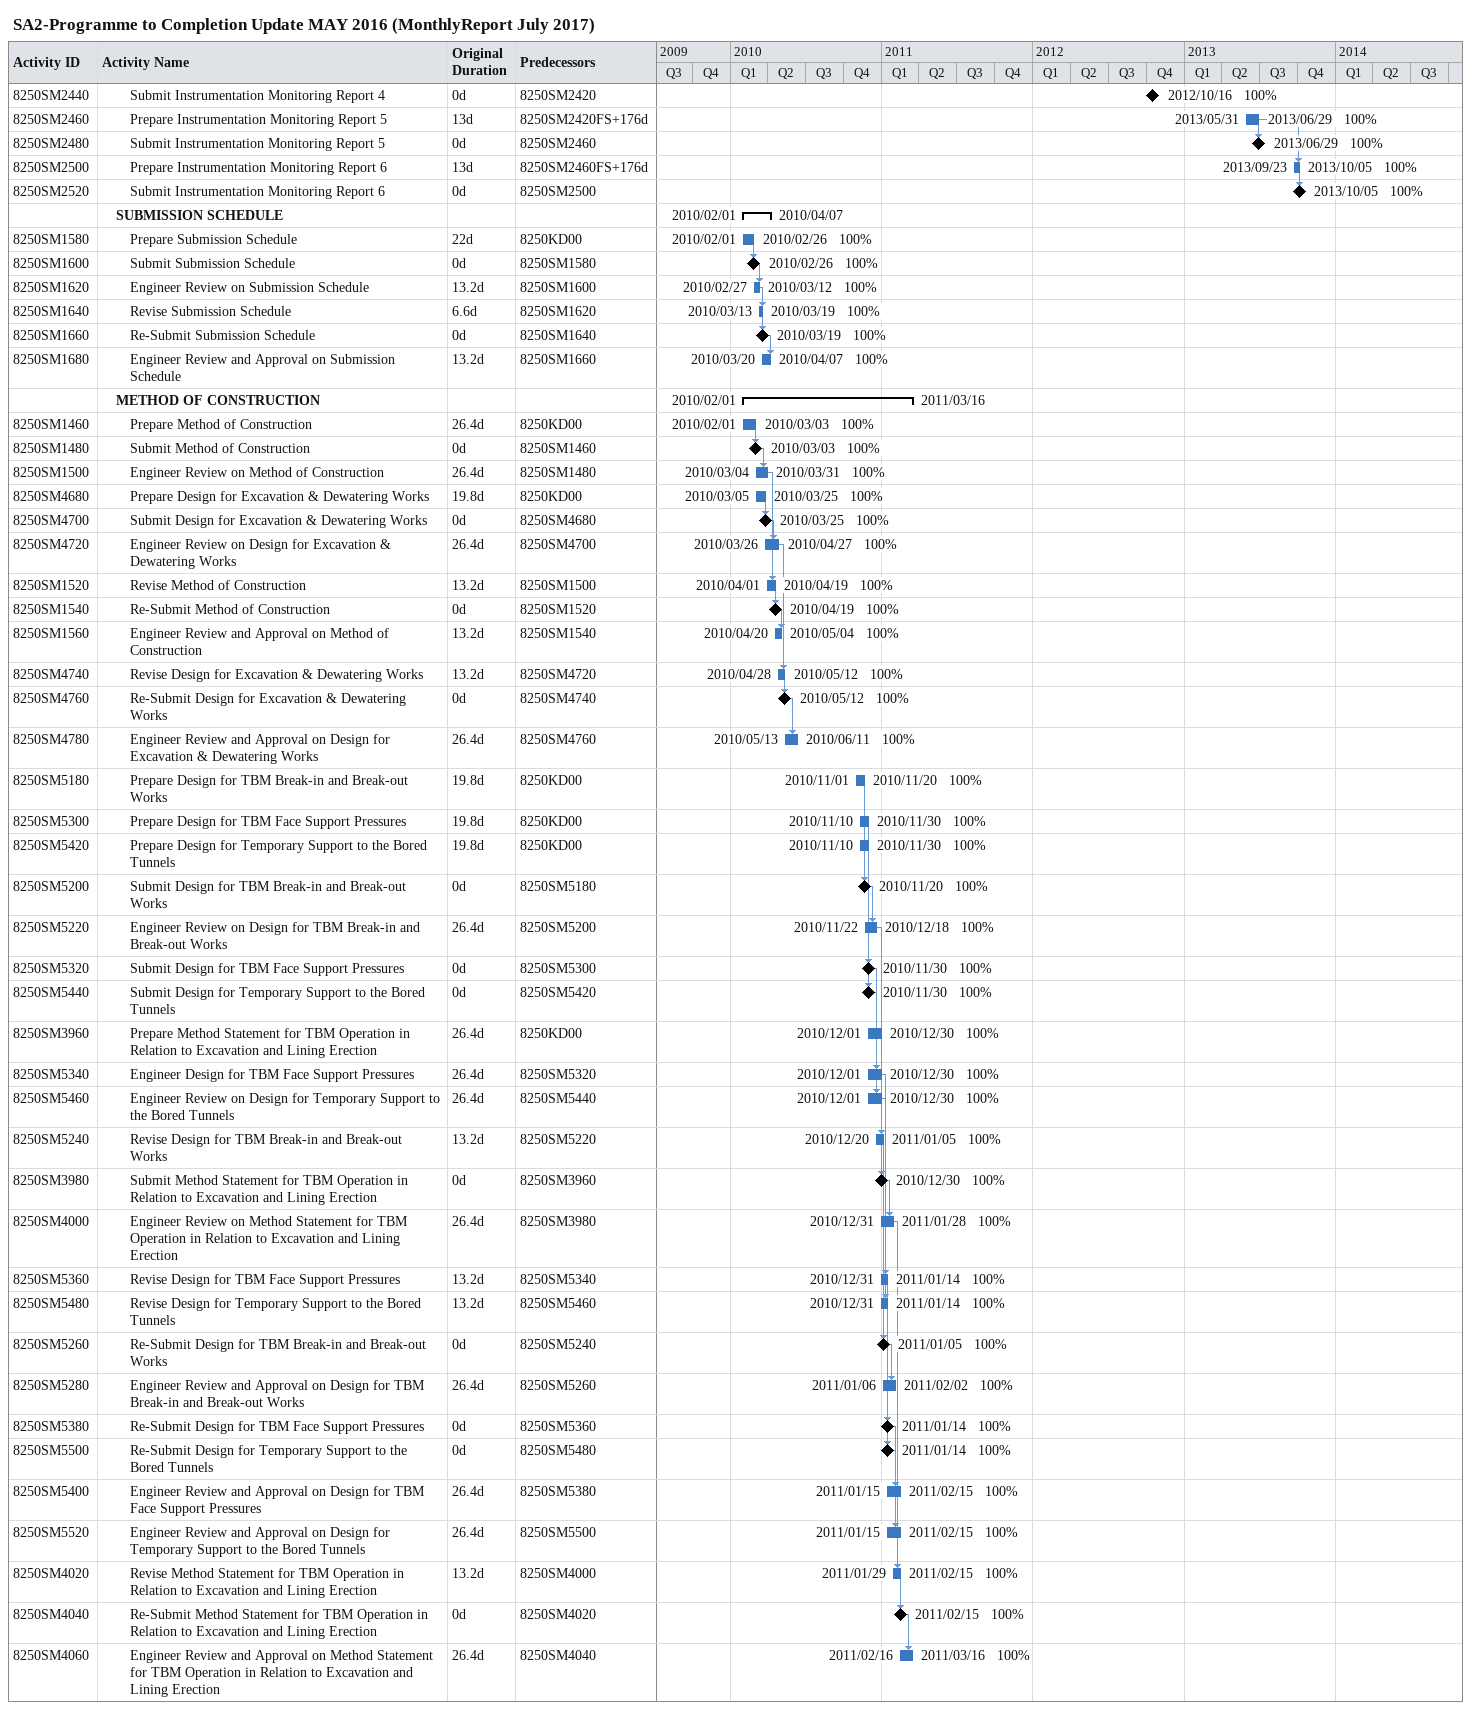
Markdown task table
SA2-Programme to Completion Update MAY 2016 (MonthlyReport July 2017)

| ID | Level | Task | Original duration | Start | Finish | Predecessors | % complete |
|---|---|---|---|---|---|---|---|
| 8250SM2440 | 3 | Submit Instrumentation Monitoring Report 4 | 0d | 2012-10-16 | 2012-10-16 | 8250SM2420 | 100 |
| 8250SM2460 | 3 | Prepare Instrumentation Monitoring Report 5 | 13d | 2013-05-31 | 2013-06-29 | 8250SM2420FS+176d | 100 |
| 8250SM2480 | 3 | Submit Instrumentation Monitoring Report 5 | 0d | 2013-06-29 | 2013-06-29 | 8250SM2460 | 100 |
| 8250SM2500 | 3 | Prepare Instrumentation Monitoring Report 6 | 13d | 2013-09-23 | 2013-10-05 | 8250SM2460FS+176d | 100 |
| 8250SM2520 | 3 | Submit Instrumentation Monitoring Report 6 | 0d | 2013-10-05 | 2013-10-05 | 8250SM2500 | 100 |
|  | 2 | **SUBMISSION SCHEDULE** |  | 2010-02-01 | 2010-04-07 |  |  |
| 8250SM1580 | 3 | Prepare Submission Schedule | 22d | 2010-02-01 | 2010-02-26 | 8250KD00 | 100 |
| 8250SM1600 | 3 | Submit Submission Schedule | 0d | 2010-02-26 | 2010-02-26 | 8250SM1580 | 100 |
| 8250SM1620 | 3 | Engineer Review on Submission Schedule | 13.2d | 2010-02-27 | 2010-03-12 | 8250SM1600 | 100 |
| 8250SM1640 | 3 | Revise Submission Schedule | 6.6d | 2010-03-13 | 2010-03-19 | 8250SM1620 | 100 |
| 8250SM1660 | 3 | Re-Submit Submission Schedule | 0d | 2010-03-19 | 2010-03-19 | 8250SM1640 | 100 |
| 8250SM1680 | 3 | Engineer Review and Approval on Submission Schedule | 13.2d | 2010-03-20 | 2010-04-07 | 8250SM1660 | 100 |
|  | 2 | **METHOD OF CONSTRUCTION** |  | 2010-02-01 | 2011-03-16 |  |  |
| 8250SM1460 | 3 | Prepare Method of Construction | 26.4d | 2010-02-01 | 2010-03-03 | 8250KD00 | 100 |
| 8250SM1480 | 3 | Submit Method of Construction | 0d | 2010-03-03 | 2010-03-03 | 8250SM1460 | 100 |
| 8250SM1500 | 3 | Engineer Review on Method of Construction | 26.4d | 2010-03-04 | 2010-03-31 | 8250SM1480 | 100 |
| 8250SM4680 | 3 | Prepare Design for Excavation & Dewatering Works | 19.8d | 2010-03-05 | 2010-03-25 | 8250KD00 | 100 |
| 8250SM4700 | 3 | Submit Design for Excavation & Dewatering Works | 0d | 2010-03-25 | 2010-03-25 | 8250SM4680 | 100 |
| 8250SM4720 | 3 | Engineer Review on Design for Excavation & Dewatering Works | 26.4d | 2010-03-26 | 2010-04-27 | 8250SM4700 | 100 |
| 8250SM1520 | 3 | Revise Method of Construction | 13.2d | 2010-04-01 | 2010-04-19 | 8250SM1500 | 100 |
| 8250SM1540 | 3 | Re-Submit Method of Construction | 0d | 2010-04-19 | 2010-04-19 | 8250SM1520 | 100 |
| 8250SM1560 | 3 | Engineer Review and Approval on Method of Construction | 13.2d | 2010-04-20 | 2010-05-04 | 8250SM1540 | 100 |
| 8250SM4740 | 3 | Revise Design for Excavation & Dewatering Works | 13.2d | 2010-04-28 | 2010-05-12 | 8250SM4720 | 100 |
| 8250SM4760 | 3 | Re-Submit Design for Excavation & Dewatering Works | 0d | 2010-05-12 | 2010-05-12 | 8250SM4740 | 100 |
| 8250SM4780 | 3 | Engineer Review and Approval on Design for Excavation & Dewatering Works | 26.4d | 2010-05-13 | 2010-06-11 | 8250SM4760 | 100 |
| 8250SM5180 | 3 | Prepare Design for TBM Break-in and Break-out Works | 19.8d | 2010-11-01 | 2010-11-20 | 8250KD00 | 100 |
| 8250SM5300 | 3 | Prepare Design for TBM Face Support Pressures | 19.8d | 2010-11-10 | 2010-11-30 | 8250KD00 | 100 |
| 8250SM5420 | 3 | Prepare Design for Temporary Support to the Bored Tunnels | 19.8d | 2010-11-10 | 2010-11-30 | 8250KD00 | 100 |
| 8250SM5200 | 3 | Submit Design for TBM Break-in and Break-out Works | 0d | 2010-11-20 | 2010-11-20 | 8250SM5180 | 100 |
| 8250SM5220 | 3 | Engineer Review on Design for TBM Break-in and Break-out Works | 26.4d | 2010-11-22 | 2010-12-18 | 8250SM5200 | 100 |
| 8250SM5320 | 3 | Submit Design for TBM Face Support Pressures | 0d | 2010-11-30 | 2010-11-30 | 8250SM5300 | 100 |
| 8250SM5440 | 3 | Submit Design for Temporary Support to the Bored Tunnels | 0d | 2010-11-30 | 2010-11-30 | 8250SM5420 | 100 |
| 8250SM3960 | 3 | Prepare Method Statement for TBM Operation in Relation to Excavation and Lining Erection | 26.4d | 2010-12-01 | 2010-12-30 | 8250KD00 | 100 |
| 8250SM5340 | 3 | Engineer Design for TBM Face Support Pressures | 26.4d | 2010-12-01 | 2010-12-30 | 8250SM5320 | 100 |
| 8250SM5460 | 3 | Engineer Review on Design for Temporary Support to the Bored Tunnels | 26.4d | 2010-12-01 | 2010-12-30 | 8250SM5440 | 100 |
| 8250SM5240 | 3 | Revise Design for TBM Break-in and Break-out Works | 13.2d | 2010-12-20 | 2011-01-05 | 8250SM5220 | 100 |
| 8250SM3980 | 3 | Submit Method Statement for TBM Operation in Relation to Excavation and Lining Erection | 0d | 2010-12-30 | 2010-12-30 | 8250SM3960 | 100 |
| 8250SM4000 | 3 | Engineer Review on Method Statement for TBM Operation in Relation to Excavation and Lining Erection | 26.4d | 2010-12-31 | 2011-01-28 | 8250SM3980 | 100 |
| 8250SM5360 | 3 | Revise Design for TBM Face Support Pressures | 13.2d | 2010-12-31 | 2011-01-14 | 8250SM5340 | 100 |
| 8250SM5480 | 3 | Revise Design for Temporary Support to the Bored Tunnels | 13.2d | 2010-12-31 | 2011-01-14 | 8250SM5460 | 100 |
| 8250SM5260 | 3 | Re-Submit Design for TBM Break-in and Break-out Works | 0d | 2011-01-05 | 2011-01-05 | 8250SM5240 | 100 |
| 8250SM5280 | 3 | Engineer Review and Approval on Design for TBM Break-in and Break-out Works | 26.4d | 2011-01-06 | 2011-02-02 | 8250SM5260 | 100 |
| 8250SM5380 | 3 | Re-Submit Design for TBM Face Support Pressures | 0d | 2011-01-14 | 2011-01-14 | 8250SM5360 | 100 |
| 8250SM5500 | 3 | Re-Submit Design for Temporary Support to the Bored Tunnels | 0d | 2011-01-14 | 2011-01-14 | 8250SM5480 | 100 |
| 8250SM5400 | 3 | Engineer Review and Approval on Design for TBM Face Support Pressures | 26.4d | 2011-01-15 | 2011-02-15 | 8250SM5380 | 100 |
| 8250SM5520 | 3 | Engineer Review and Approval on Design for Temporary Support to the Bored Tunnels | 26.4d | 2011-01-15 | 2011-02-15 | 8250SM5500 | 100 |
| 8250SM4020 | 3 | Revise Method Statement for TBM Operation in Relation to Excavation and Lining Erection | 13.2d | 2011-01-29 | 2011-02-15 | 8250SM4000 | 100 |
| 8250SM4040 | 3 | Re-Submit Method Statement for TBM Operation in Relation to Excavation and Lining Erection | 0d | 2011-02-15 | 2011-02-15 | 8250SM4020 | 100 |
| 8250SM4060 | 3 | Engineer Review and Approval on Method Statement for TBM Operation in Relation to Excavation and Lining Erection | 26.4d | 2011-02-16 | 2011-03-16 | 8250SM4040 | 100 |
